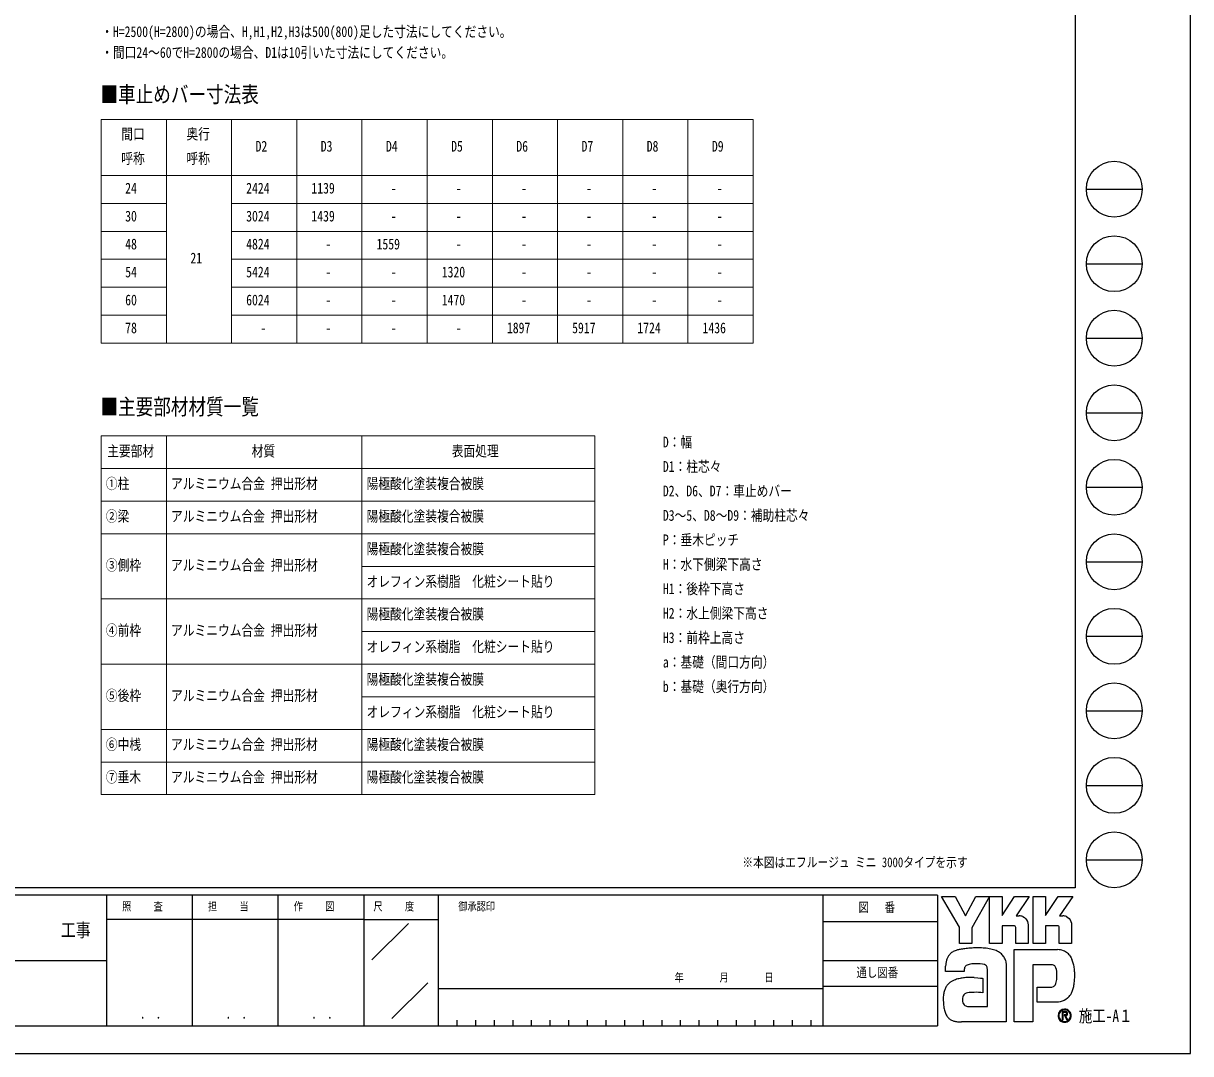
# Model space of a CAD drawing. Units: millimetres, scale not verified. Extents: x -16820 to 16820, y -11880 to 11880.
# Drawn here: x 4286 to 16820, y -11880 to -820 of the extents above; entities that cross this region are included whole.
import ezdxf
from ezdxf.enums import TextEntityAlignment as Align

# ---------------------------------------------------------------- set-up
doc = ezdxf.new("R2010")
doc.units = ezdxf.units.MM
doc.header["$LTSCALE"] = 50
doc.layers.add('0-1_TABLE1', color=7, linetype='Continuous', lineweight=18)
doc.layers.add('0-2_USER1', color=3, linetype='Continuous')
doc.layers.add('0-7_YKK_ZWAK', color=7, linetype='Continuous')
doc.styles.add('ＭＳ ゴシック', font='')
doc.styles.get('ＭＳ ゴシック').set_extended_font_data('MS Gothic')

msp = doc.modelspace()

# ---------------------------------------------------------------- linework, layer by layer
at = {"layer": '0-1_TABLE1'}
for p, q in [((5121.71, -1852.43), (12121.71, -1852.43)), ((5121.71, -1852.43), (5121.71, -4252.43)), ((5821.71, -1852.43), (5821.71, -4252.43)), ((6521.71, -1852.43), (6521.71, -4252.43)), ((7221.71, -1852.43), (7221.71, -4252.43)), ((7921.71, -1852.43), (7921.71, -4252.43)), ((8621.71, -1852.43), (8621.71, -4252.43)), ((9321.71, -1852.43), (9321.71, -4252.43)), ((10021.71, -1852.43), (10021.71, -4252.43)), ((10721.71, -1852.43), (10721.71, -4252.43)), ((11421.71, -1852.43), (11421.71, -4252.43)), ((12121.71, -1852.43), (12121.71, -4252.43)), ((5121.71, -2452.43), (12121.71, -2452.43)), ((5121.71, -2752.43), (5821.71, -2752.43)), ((6521.71, -2752.43), (12121.71, -2752.43)), ((5121.71, -3052.43), (5821.71, -3052.43)), ((6521.71, -3052.43), (12121.71, -3052.43)), ((5121.71, -3352.43), (5821.71, -3352.43)), ((6521.71, -3352.43), (12121.71, -3352.43)), ((5121.71, -3652.43), (5821.71, -3652.43)), ((6521.71, -3652.43), (12121.71, -3652.43)), ((5121.71, -3952.43), (5821.71, -3952.43)), ((6521.71, -3952.43), (12121.71, -3952.43)), ((5121.71, -5249.23), (10421.71, -5249.23)), ((5121.71, -5249.23), (5121.71, -9099.23)), ((5821.71, -5249.23), (5821.71, -9099.23)), ((7921.71, -5249.23), (7921.71, -9099.23)), ((10421.71, -5249.23), (10421.71, -9099.23)), ((5121.71, -5599.23), (10421.71, -5599.23)), ((5121.71, -5949.23), (10421.71, -5949.23)), ((5121.71, -6299.23), (10421.71, -6299.23)), ((7921.71, -6649.23), (10421.71, -6649.23)), ((5121.71, -6999.23), (10421.71, -6999.23)), ((7921.71, -7349.23), (10421.71, -7349.23)), ((5121.71, -7699.23), (10421.71, -7699.23)), ((7921.71, -8049.23), (10421.71, -8049.23)), ((5121.71, -8399.23), (10421.71, -8399.23)), ((5121.71, -8749.23), (10421.71, -8749.23)), ((5121.71, -9099.23), (10421.71, -9099.23))]:
    msp.add_line(p, q, dxfattribs=at)
msp.add_lwpolyline([(5121.71, -4252.43), (5821.71, -4252.43), (6521.71, -4252.43), (12121.71, -4252.43)], dxfattribs=at)
at = {"layer": '0-7_YKK_ZWAK'}
for p, q in [((15580.08, 11100), (15580.08, -10100)), ((15700.08, -2600), (16300.08, -2600)), ((15700.08, -3400), (16300.08, -3400)), ((15700.08, -4200), (16300.08, -4200)), ((15700.08, -5000), (16300.08, -5000)), ((15700.08, -5800), (16300.08, -5800)), ((15700.08, -6600), (16300.08, -6600)), ((15700.08, -7400), (16300.08, -7400)), ((15700.08, -8200), (16300.08, -8200)), ((15700.08, -9000), (16300.08, -9000)), ((15700.08, -9800), (16300.08, -9800)), ((15580.08, -10100), (-15619.92, -10100)), ((5180.08, -10180), (-19.92, -10180)), ((6100.08, -10180), (6100.08, -11580)), ((7020.08, -10180), (7020.08, -11580)), ((7940.08, -10180), (7940.08, -11580)), ((8740.08, -10180), (7940.08, -10180)), ((12870.08, -10180), (8740.08, -10180)), ((8740.08, -10180), (8740.08, -11580)), ((12870.08, -10180), (12870.08, -11580)), ((14100.08, -10180), (12870.08, -10180)), ((14100.08, -10180), (14100.08, -11580)), ((7940.08, -10440), (5180.08, -10440)), ((7940.08, -10440), (8740.08, -10440)), ((8028.42, -10873.16), (8420.15, -10481.43)), ((12870.08, -10460), (14100.08, -10460)), ((-19.92, -10880), (5180.08, -10880)), ((12870.08, -10880), (14100.08, -10880)), ((8242.69, -11503.95), (8627.57, -11119.07)), ((8740.08, -11180), (12870.08, -11180)), ((14100.08, -11160), (12870.08, -11160)), ((8940.08, -11520), (8940.08, -11580)), ((9140.08, -11520), (9140.08, -11580)), ((9340.08, -11520), (9340.08, -11580)), ((9540.08, -11520), (9540.08, -11580)), ((9740.08, -11520), (9740.08, -11580)), ((9940.08, -11520), (9940.08, -11580)), ((10140.08, -11520), (10140.08, -11580)), ((10340.08, -11520), (10340.08, -11580)), ((10540.08, -11520), (10540.08, -11580)), ((10740.08, -11520), (10740.08, -11580)), ((10940.08, -11520), (10940.08, -11580)), ((11140.08, -11520), (11140.08, -11580)), ((11340.08, -11520), (11340.08, -11580)), ((11540.08, -11520), (11540.08, -11580)), ((11740.08, -11520), (11740.08, -11580)), ((11940.08, -11520), (11940.08, -11580)), ((12140.08, -11520), (12140.08, -11580)), ((12340.08, -11520), (12340.08, -11580)), ((12540.08, -11520), (12540.08, -11580)), ((12740.08, -11520), (12740.08, -11580)), ((15516.66, -11422.88), (15516.66, -11422.88)), ((-19.92, -11580), (5180.08, -11580)), ((5180.08, -11580), (7940.08, -11580)), ((7940.08, -11580), (8740.08, -11580)), ((8740.08, -11580), (12870.08, -11580)), ((12870.08, -11580), (14100.08, -11580)), ((15466.69, -11535.92), (15466.69, -11535.92))]:
    msp.add_line(p, q, dxfattribs=at)
for points in [[(-16820, -11880), (16820, -11880), (16820, 11880), (-16820, 11880)], [(14144.08, -10192), (14291.32, -10192), (14401.89, -10400.4), (14512.16, -10192), (14659.51, -10192), (14470.69, -10527.96), (14470.69, -10696.54), (14336.39, -10696.54), (14336.39, -10523.43)]]:
    msp.add_lwpolyline(points, close=True, dxfattribs=at)
for points in [[(7940.08, -10180), (5180.08, -10180), (5180.08, -11580)], [(14922.19, -10506.44), (14795.08, -10506.44), (14795.08, -10696.39), (14659.66, -10696.39), (14659.66, -10192), (14795.08, -10192), (14795.08, -10398.34), (14928.28, -10192), (15087.35, -10192), (14944.64, -10400.85), (14949.7, -10400.85), (14955.28, -10400.85), (14961.01, -10400.85), (14966.53, -10400.85), (14971.46, -10400.85), (14975.44, -10400.85), (14978.1, -10400.85), (14979.07, -10400.85)], [(15390.05, -10506.44), (15263.08, -10506.44), (15263.08, -10696.54), (15127.58, -10696.54), (15127.58, -10192), (15263.08, -10192), (15263.08, -10398.34), (15396.13, -10192), (15555.21, -10192), (15412.49, -10400.85), (15417.6, -10400.85), (15423.21, -10400.85), (15428.95, -10400.85), (15434.45, -10400.85), (15439.37, -10400.85), (15443.32, -10400.85), (15445.97, -10400.85), (15446.93, -10400.85)], [(15018.02, -10408.85), (15034.2, -10418.09), (15047.89, -10430.13), (15058.9, -10444.47), (15067.02, -10460.6), (15072.04, -10477.99), (15073.77, -10496.14), (15073.77, -10696.87), (14941.64, -10696.87), (14941.64, -10525.64)], [(15485.93, -10408.85), (15502.15, -10418.09), (15515.9, -10430.13), (15526.96, -10444.47), (15535.13, -10460.6), (15540.19, -10477.99), (15541.92, -10496.14), (15541.92, -10696.54), (15409.5, -10696.54), (15409.5, -10525.64)], [(15315.48, -10926.03), (15124.78, -10926.03), (15124.78, -11540), (14924.92, -11540), (14924.92, -10763.17), (15389.41, -10763.17)], [(14830.83, -10876.66), (14836.51, -10899.61), (14839.72, -10924.17), (14840.74, -10950.34), (14840.74, -11540), (14358.21, -11540)], [(15514.85, -10818.05), (15527.89, -10834.5), (15537.65, -10850.44), (15544.46, -10864.86)], [(14419.18, -10929.25), (14409.89, -10934.48), (14402.64, -10940.87), (14397.15, -10948.33), (14393.17, -10956.78), (14390.42, -10966.12), (14388.64, -10976.28), (14387.56, -10987.16), (14386.92, -10998.67), (14186.98, -10999.16), (14187.56, -10971.81), (14188.67, -10941.09)], [(14495.79, -11062.11), (14533.63, -11064.61), (14563.38, -11067.94), (14582.84, -11071.07), (14589.82, -11072.93), (14589.82, -11225.89), (14567.69, -11223.56), (14543.42, -11222.24), (14518.59, -11221.73), (14494.75, -11221.81), (14473.47, -11222.25), (14456.33, -11222.84), (14444.9, -11223.35), (14440.74, -11223.57), (14423.45, -11226.73), (14408.54, -11231.68), (14396.01, -11238.45), (14385.87, -11247.08), (14378.11, -11257.59), (14372.73, -11270.02), (14369.74, -11284.4), (14369.14, -11300.76), (14371.05, -11318.75), (14374.87, -11333.63), (14380.37, -11345.67), (14387.31, -11355.16), (14395.44, -11362.38), (14404.54, -11367.62), (14414.35, -11371.16), (14424.64, -11373.29), (14637.05, -11373.29), (14637.05, -10980.3), (14637.11, -10972.5), (14636.7, -10964.89), (14635.71, -10957.55), (14634, -10950.58), (14631.45, -10944.1), (14627.94, -10938.19), (14623.35, -10932.95), (14617.55, -10928.5)], [(14617.55, -10928.5), (14605.09, -10923.61), (14585.18, -10919.46), (14559.76, -10916.41), (14530.83, -10914.78), (14500.33, -10914.91), (14470.25, -10917.14)], [(15383.31, -11043.99), (15383.06, -11018.53), (15381.84, -10995.59), (15378.97, -10975.45), (15373.75, -10958.37)], [(15498.25, -11283.89), (15479.8, -11298.23), (15460.58, -11309.5), (15440.73, -11317.92), (15420.4, -11323.68), (15399.74, -11326.98), (15378.88, -11328.04), (15173.44, -11328.04), (15173.44, -11166.65), (15289.29, -11166.65), (15310.65, -11166.35), (15329.43, -11164.54), (15345.54, -11159.81)], [(15498.42, -11450.39), (15498.33, -11448.04), (15498.03, -11445.79), (15497.55, -11443.62), (15496.87, -11441.55), (15496.01, -11439.59), (15494.96, -11437.75), (15493.73, -11436.03), (15492.32, -11434.45), (15490.47, -11432.81), (15488.41, -11431.38), (15486.16, -11430.17), (15483.73, -11429.17), (15481.11, -11428.39), (15478.33, -11427.83), (15475.4, -11427.49), (15472.31, -11427.37), (15441.99, -11427.37), (15441.99, -11516.56), (15451.16, -11516.56), (15451.16, -11436.47), (15472.31, -11436.47), (15474.49, -11436.54), (15476.55, -11436.75), (15478.47, -11437.11), (15480.25, -11437.6), (15481.89, -11438.22), (15483.37, -11438.98), (15484.7, -11439.87), (15485.86, -11440.89)], [(15489.44, -11450.39), (15488.88, -11454.67), (15487.35, -11458.05), (15485.05, -11460.63), (15482.18, -11462.5), (15478.97, -11463.78), (15475.62, -11464.56), (15472.33, -11464.96), (15469.31, -11465.06), (15461.38, -11465.06), (15465.38, -11471.88), (15491.57, -11516.86), (15502.06, -11516.86), (15476.8, -11473.56), (15479.17, -11473.09), (15481.42, -11472.5), (15483.56, -11471.78), (15485.58, -11470.93), (15487.47, -11469.96), (15489.23, -11468.86), (15490.85, -11467.64), (15492.32, -11466.3)]]:
    msp.add_lwpolyline(points, dxfattribs=at)
for centre in [(16000.08, -2600), (16000.08, -3400), (16000.08, -4200), (16000.08, -5000), (16000.08, -5800), (16000.08, -6600), (16000.08, -7400), (16000.08, -8200), (16000.08, -9000), (16000.08, -9800)]:
    msp.add_circle(centre, 300, dxfattribs=at)
for centre, radius, start, end in [((14979.26, -10500.76), 99.91, 78.26798, 90.11215), ((14980.7, -10493.48), 92.5, 66.19963, 78.22058), ((15447.12, -10500.93), 100.09, 78.27851, 90.10826), ((15448.5, -10493.92), 92.94, 66.2483, 78.23226), ((14922.9, -10525.17), 18.75, 358.57817, 92.1683), ((15390.84, -10525.08), 18.66, 358.29941, 92.43455), ((14358.86, -10942.98), 181.11, 108.37421, 122.42809), ((14389.17, -11050.77), 293, 100.93159, 107.35499), ((14488.21, -11531.27), 783.59, 97.86054, 101.37938), ((14534.71, -11854.32), 1109.97, 94.90201, 97.9576), ((14537.88, -11880.18), 1136.01, 91.6169, 94.94971), ((14533.48, -11696.24), 952.01, 87.51794, 91.66439), ((14545.84, -11431.1), 686.59, 81.92631, 87.59083), ((14582.35, -11180.92), 433.76, 73.67137, 82.05943), ((14636.5, -10999.67), 244.6, 60.60528, 73.9085), ((15381.82, -10976.85), 213.82, 78.73198, 87.96551), ((15388.09, -10944.79), 181.15, 69.03034, 78.69541), ((15393.93, -10929.2), 164.51, 59.39484, 68.9885), ((14428.16, -10943.47), 238.72, 163.48385, 171.57982), ((14366.42, -10925.15), 174.32, 152.2125, 163.4865), ((14339.75, -10911.36), 144.29, 138.03852, 152.12015), ((14339.73, -10912.03), 144.73, 122.60463, 137.83438), ((14658.67, -10955.46), 195.21, 52.17347, 59.90542), ((14678.5, -10929.79), 162.78, 43.55042, 52.14561), ((14689.43, -10919.23), 147.59, 34.48659, 43.50182), ((14689.5, -10919.01), 147.4, 25.58915, 34.43128), ((14676.39, -10925.15), 161.88, 17.43089, 25.54591), ((15396.64, -10924.46), 159.04, 50.3012, 59.3616), ((15395.65, -10925.57), 160.53, 42.05209, 50.28551), ((15316.37, -10971.25), 251.69, 14.76267, 25.00486), ((14551.22, -10961.83), 363.14, 171.55622, 176.72493), ((14471.96, -11054.52), 135.93, 102.4979, 112.84632), ((14498.26, -11167.97), 252.4, 96.37207, 102.75341), ((15316.57, -11024.04), 98.02, 77.94572, 90.63794), ((15325.08, -10984.07), 57.15, 60.20991, 77.92418), ((15330.61, -10973.68), 45.39, 39.8078, 59.75378), ((15322.85, -10979.62), 55.15, 22.65544, 39.38165), ((15162.01, -11013.32), 411.68, 7.9139, 14.95041), ((15007.83, -11035.74), 567.48, 2.54376, 8.01251), ((14919.45, -11040.38), 655.97, 357.76419, 2.60674), ((14339.71, -11250.68), 170.2, 142.04688, 153.80771), ((14333.9, -11246.51), 163.05, 130.60221, 141.94427), ((14343.5, -11258.05), 178.07, 120.60724, 130.53081), ((14362.46, -11290.29), 215.47, 112.58838, 120.58162), ((14387.97, -11351.6), 281.87, 106.61303, 112.59024), ((14428.1, -11486.45), 422.57, 99.87193, 106.59825), ((14450.58, -11613.09), 551.18, 94.78469, 99.91711), ((14461.52, -11739.08), 677.65, 90.80099, 94.81812), ((14463.18, -11832.9), 771.48, 87.57779, 90.82714), ((15326.88, -11117.71), 46.05, 293.91672, 314.09376), ((15320.6, -11112.17), 54.4, 314.78099, 333.92928), ((15280.2, -11092.55), 99.31, 334.00676, 347.34989), ((15169.99, -11067.03), 212.44, 347.14308, 355.40008), ((14928.81, -11046.31), 454.5, 355.2339, 0.29193), ((15076.6, -11059.17), 497.67, 347.15166, 352.97565), ((14944.68, -11042.01), 630.7, 352.8937, 357.82206), ((14552.53, -11293.95), 389.16, 174.55588, 182.47272), ((14435.93, -11282.78), 272.02, 164.97537, 174.56739), ((14369.83, -11265.16), 203.61, 153.89178, 164.94341), ((15364.91, -11133.55), 200.95, 311.57033, 318.66243), ((15341.65, -11113.15), 231.89, 318.67367, 325.29112), ((15401.44, -11157.7), 157.39, 326.23251, 339.61931), ((15253.62, -11100.47), 315.9, 339.22498, 347.31457), ((14769.99, -11290.53), 606.59, 181.90948, 187.89042), ((14514.77, -11326.42), 348.86, 187.80471, 196.36971), ((15466.81, -11472.76), 70.56, 90.09157, 179.92363), ((15466.8, -11472.62), 70.43, 44.93442, 90.08536), ((14380.02, -11366.23), 208.35, 196.3102, 208.20993), ((14321.34, -11397.46), 141.88, 208.29777, 223.35561), ((14308.1, -11409.1), 124.27, 223.64205, 239.63663), ((14319.09, -11389.12), 147.06, 239.8785, 253.65355), ((14339.2, -11320.03), 219.02, 253.69102, 263.74909), ((15466.38, -11472.84), 70.14, 179.86065, 225.14399), ((15466.36, -11472.53), 62.75, 134.8007, 180.12175), ((15466.11, -11472.93), 62.49, 179.75513, 225.29722), ((15466.71, -11472.84), 70.37, 224.94536, 269.98445), ((15466.55, -11472.18), 62.62, 89.86602, 135.149), ((15466.57, -11473.5), 62.42, 224.62822, 270.10973), ((15466.82, -11472.65), 63.1, 45.03108, 90.11509), ((15466.59, -11472.56), 63.35, 270.09072, 359.90926), ((15466.71, -11472.5), 70.72, 269.98802, 314.93777), ((15476.03, -11450.01), 13.41, 358.3894, 42.86139), ((15476.3, -11451.03), 22.14, 316.37674, 1.6565), ((15466.86, -11472.67), 63.09, 0.00643, 45.07115), ((15467.36, -11472.41), 69.88, 359.78949, 45.13288), ((15467.19, -11472.95), 70.06, 314.92572, 0.23508), ((14356.23, -11168.39), 371.62, 263.68487, 270.30455)]:
    msp.add_arc(centre, radius, start, end, dxfattribs=at)

# ---------------------------------------------------------------- texts
at = {"layer": '0-1_TABLE1', "style": 'ＭＳ ゴシック', "width": 0.8}
for s, p in [('間口', (5337.31, -2099.93)), ('奥行', (6037.31, -2099.93)), ('D2', (6779.31, -2231.18)), ('D3', (7479.31, -2231.18)), ('D4', (8179.31, -2231.18)), ('D5', (8879.31, -2231.18)), ('D6', (9579.31, -2231.18)), ('D7', (10279.31, -2231.18)), ('D8', (10979.31, -2231.18)), ('D9', (11679.31, -2231.18)), ('呼称', (5337.31, -2362.43)), ('呼称', (6037.31, -2362.43)), ('24', (5379.31, -2681.18)), ('2424', (6678.51, -2681.18)), ('1139', (7378.51, -2681.18)), ('-', (8229.71, -2681.18)), ('-', (8929.71, -2681.18)), ('-', (9629.71, -2681.18)), ('-', (10329.71, -2681.18)), ('-', (11029.71, -2681.18)), ('-', (11729.71, -2681.18)), ('30', (5379.31, -2981.18)), ('3024', (6678.51, -2981.18)), ('1439', (7378.51, -2981.18)), ('-', (8229.71, -2981.18)), ('-', (8929.71, -2981.18)), ('-', (9629.71, -2981.18)), ('-', (10329.71, -2981.18)), ('-', (11029.71, -2981.18)), ('-', (11729.71, -2981.18)), ('48', (5379.31, -3281.18)), ('4824', (6678.51, -3281.18)), ('1559', (8078.51, -3281.18)), ('-', (7529.71, -3281.18)), ('-', (8929.71, -3281.18)), ('-', (9629.71, -3281.18)), ('-', (10329.71, -3281.18)), ('-', (11029.71, -3281.18)), ('-', (11729.71, -3281.18)), ('21', (6079.31, -3431.18)), ('54', (5379.31, -3581.18)), ('5424', (6678.51, -3581.18)), ('-', (7529.71, -3581.18)), ('-', (8229.71, -3581.18)), ('1320', (8778.51, -3581.18)), ('-', (9629.71, -3581.18)), ('-', (10329.71, -3581.18)), ('-', (11029.71, -3581.18)), ('-', (11729.71, -3581.18)), ('60', (5379.31, -3881.18)), ('6024', (6678.51, -3881.18)), ('1470', (8778.51, -3881.18)), ('-', (7529.71, -3881.18)), ('-', (8229.71, -3881.18)), ('-', (9629.71, -3881.18)), ('-', (10329.71, -3881.18)), ('-', (11029.71, -3881.18)), ('-', (11729.71, -3881.18)), ('78', (5379.31, -4181.18)), ('-', (6829.71, -4181.18)), ('-', (7529.71, -4181.18)), ('-', (8229.71, -4181.18)), ('-', (8929.71, -4181.18)), ('1897', (9478.51, -4181.18)), ('5917', (10178.51, -4181.18)), ('1724', (10878.51, -4181.18)), ('1436', (11578.51, -4181.18)), ('主要部材', (5186.11, -5502.98)), ('材質', (6737.31, -5502.98)), ('表面処理', (8886.11, -5502.98)), ('①柱', (5171.71, -5852.98)), ('アルミニウム合金 押出形材', (5871.71, -5852.98)), ('陽極酸化塗装複合被膜', (7971.71, -5852.98)), ('②梁', (5171.71, -6202.98)), ('アルミニウム合金 押出形材', (5871.71, -6202.98)), ('陽極酸化塗装複合被膜', (7971.71, -6202.98)), ('陽極酸化塗装複合被膜', (7971.71, -6552.98)), ('③側枠', (5171.71, -6727.98)), ('アルミニウム合金 押出形材', (5871.71, -6727.98)), ('オレフィン系樹脂\u3000化粧シート貼り', (7971.71, -6902.98)), ('陽極酸化塗装複合被膜', (7971.71, -7252.98)), ('④前枠', (5171.71, -7427.98)), ('アルミニウム合金 押出形材', (5871.71, -7427.98)), ('オレフィン系樹脂\u3000化粧シート貼り', (7971.71, -7602.98)), ('陽極酸化塗装複合被膜', (7971.71, -7952.98)), ('⑤後枠', (5171.71, -8127.98)), ('アルミニウム合金 押出形材', (5871.71, -8127.98)), ('オレフィン系樹脂\u3000化粧シート貼り', (7971.71, -8302.98)), ('⑥中桟', (5171.71, -8652.98)), ('アルミニウム合金 押出形材', (5871.71, -8652.98)), ('陽極酸化塗装複合被膜', (7971.71, -8652.98)), ('⑦垂木', (5171.71, -9002.98)), ('アルミニウム合金 押出形材', (5871.71, -9002.98)), ('陽極酸化塗装複合被膜', (7971.71, -9002.98))]:
    msp.add_text(s, height=115.5, dxfattribs=at).set_placement(p, align=Align.BOTTOM_LEFT)
at = {"layer": '0-2_USER1', "style": 'ＭＳ ゴシック', "width": 0.8}
for s, height, p in [('・H=2500(H=2800)の場合、H,H1,H2,H3は500(800)足した寸法にしてください。', 115.5, (5121.71, -1001.18)), ('・間口24～60でH=2800の場合、D1は10引いた寸法にしてください。', 115.5, (5121.71, -1224.57)), ('■車止めバー寸法表', 173.2, (5113.86, -1721)), ('■主要部材材質一覧', 173.2, (5113.86, -5073.82)), ('D：幅', 115.5, (11152.84, -5406.73)), ('D1：柱芯々', 115.5, (11152.84, -5669.23)), ('D2、D6、D7：車止めバー', 115.5, (11152.84, -5931.73)), ('D3～5、D8～D9：補助柱芯々', 115.5, (11152.84, -6194.23)), ('P：垂木ピッチ', 115.5, (11152.84, -6456.73)), ('H：水下側梁下高さ', 115.5, (11152.84, -6719.23)), ('H1：後枠下高さ', 115.5, (11152.84, -6981.73)), ('H2：水上側梁下高さ', 115.5, (11152.84, -7244.23)), ('H3：前枠上高さ', 115.5, (11152.84, -7506.73)), ('a：基礎（間口方向）', 115.5, (11152.84, -7769.23)), ('b：基礎（奥行方向）', 115.5, (11152.84, -8031.73)), ('※本図はエフルージュ ミニ 3000タイプを示す', 105.6, (12006.1, -9909.91))]:
    msp.add_text(s, height=height, dxfattribs=at).set_placement(p, align=Align.BOTTOM_LEFT)
at = {"layer": '0-7_YKK_ZWAK', "style": 'ＭＳ ゴシック', "width": 0.8}
for s, height, p in [('照     査', 87.98, (5345.68, -10370)), ('担     当', 87.98, (6268.88, -10370)), ('作     図', 87.98, (7188.88, -10370)), ('尺     度', 87.98, (8045.68, -10370)), ('御承認印', 87.98, (8956.55, -10370)), ('図\u3000 番', 102.6, (13253.61, -10390)), ('工事', 146.6, (4689.33, -10669.86)), ('年        月        日', 87.98, (11279.63, -11132.86)), ('通し図番', 102.6, (13231.21, -11090)), ('施工-A１', 132, (15620.08, -11580)), ('． ．', 103.7, (5540, -11537.41)), ('． ．', 103.7, (6460, -11537.41)), ('． ．', 103.7, (7380, -11537.41))]:
    msp.add_text(s, height=height, dxfattribs=at).set_placement(p, align=Align.BOTTOM_LEFT)

doc.saveas('drawing.dxf')
